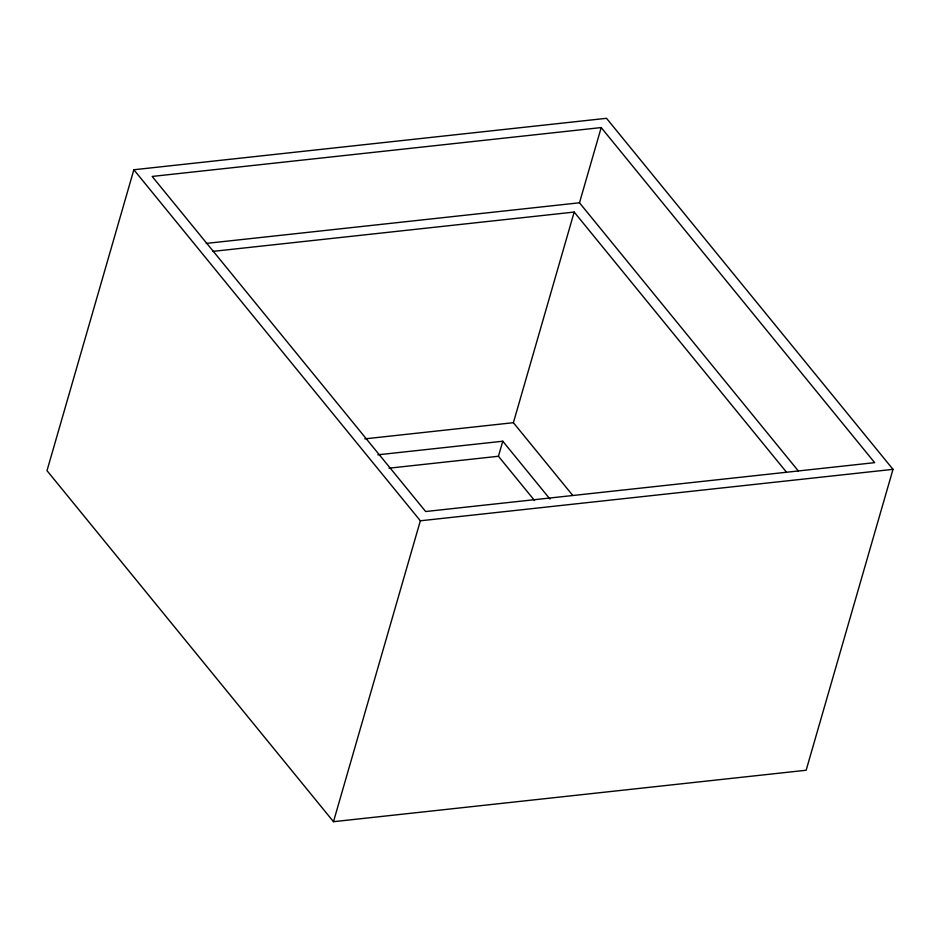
<?xml version="1.0" encoding="UTF-8"?>
<svg xmlns="http://www.w3.org/2000/svg" width="940" height="940" viewBox="0 0 940 940"><rect width="100%" height="100%" fill="white"/><g stroke="black" fill="none" stroke-linecap="round" stroke-linejoin="round"><path stroke-width="1.41" d="M133.856 169.752L47 470.658L333.488 821.689L806.144 770.248L893 469.342L606.511 118.311L133.856 169.752L420.345 520.795L333.488 821.689M534.554 500.515L498.435 456.264L502.782 441.224L377.81 454.819M572.707 495.38L513.393 422.695L574.187 212.064L212.898 251.38M798.272 470.87L579.486 202.793L601.201 127.57L152.174 176.438L425.644 511.524L874.67 462.656L601.201 127.57M206.271 243.413L579.486 202.793M364.791 438.863L513.393 422.695M389.019 468.179L498.435 456.264M420.345 520.795L893 469.342M574.187 212.064L786.439 472.139M502.782 441.224L550.006 499.093"/></g></svg>
